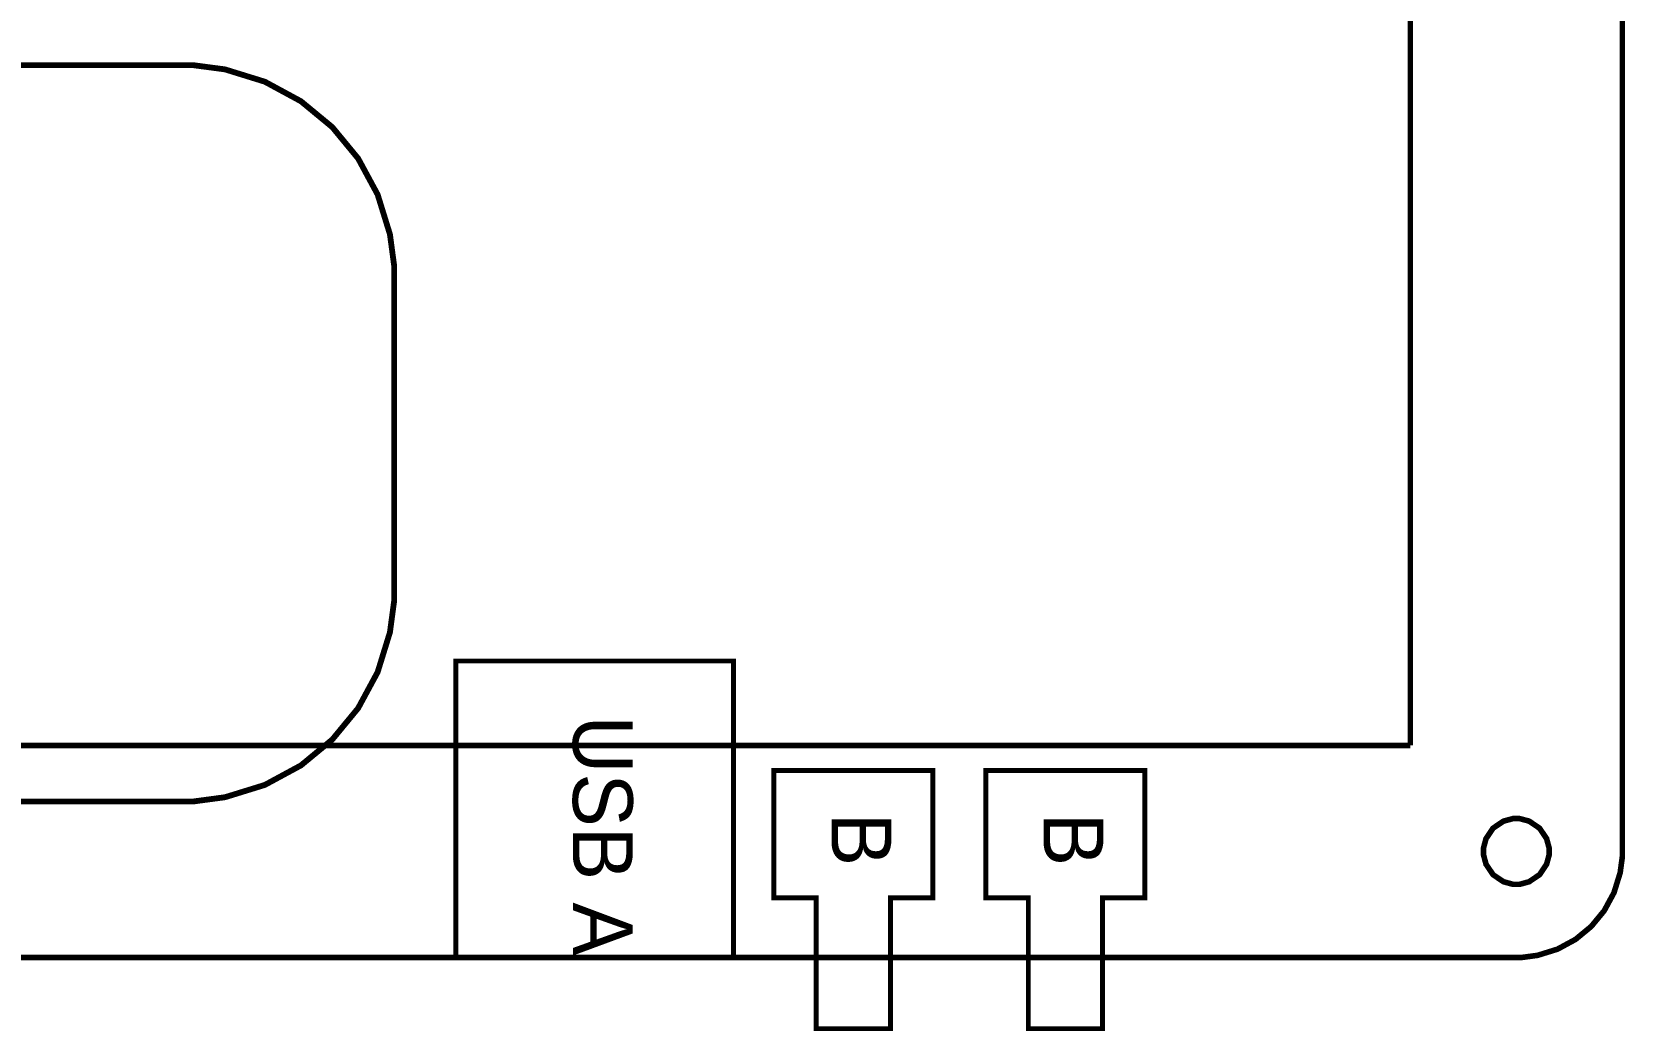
# Model space of a CAD drawing. Extents: x 0 to 4.73, y 0 to 4.02.
# Drawn here: x 1.776 to 4.735, y 0 to 1.855 of the extents above; entities that cross this region are included whole.
import ezdxf

# ---------------------------------------------------------------- set-up
doc = ezdxf.new("R2010")
doc.units = 0
doc.layers.get('0').update_dxf_attribs({"linetype": 'CONTINUOUS'})

msp = doc.modelspace()

# ---------------------------------------------------------------- linework, layer by layer
at = {"color": 0, "const_width": 0.010417}
for points in [[(4.7296, 3.48318), (4.7296, 0.333604)], [(4.33594, 3.28635), (4.33594, 0.530436)], [(4.33594, 0.530436), (0.398926, 0.530436)], [(4.53276, 0.136719), (4.54264, 0.136719), (4.57243, 0.140733), (4.60938, 0.152235), (4.64279, 0.170356), (4.67193, 0.19439), (4.69596, 0.223579), (4.71408, 0.256999), (4.72558, 0.293946), (4.7296, 0.323731), (4.7296, 0.333604)], [(4.53276, 0.136719), (0.20204, 0.136719)]]:
    msp.add_lwpolyline(points, dxfattribs=at)
at = {"color": 52, "const_width": 0.010825}
msp.add_lwpolyline([(0.688476, 1.7934), (2.05561, 1.7934), (2.07547, 1.7934), (2.1351, 1.78549), (2.2091, 1.76258), (2.27599, 1.72635), (2.33421, 1.67833), (2.38222, 1.62011), (2.4184, 1.55322), (2.44129, 1.47928), (2.44928, 1.4196), (2.44928, 1.39968), (2.44928, 0.819933), (2.44928, 0.800076), (2.44129, 0.740451), (2.4184, 0.66645), (2.38222, 0.599556), (2.33421, 0.541342), (2.27599, 0.493326), (2.2091, 0.45714), (2.1351, 0.434244), (2.07547, 0.426269), (2.05561, 0.426269), (0.688476, 0.426269)], dxfattribs=at)
at = {"color": 52, "const_width": 0.009}
for points in [[(3.07932, 0.687283), (3.07932, 0.136122), (2.56353, 0.136122), (2.56353, 0.687283), (3.07932, 0.687283)], [(3.44937, 0.483832), (3.15408, 0.483832), (3.15408, 0.247613), (3.23286, 0.247613), (3.23286, 0.004503), (3.37067, 0.004503), (3.37067, 0.247613), (3.44937, 0.247613), (3.44937, 0.483832)], [(3.8431, 0.483832), (3.54779, 0.483832), (3.54779, 0.247613), (3.62657, 0.247613), (3.62657, 0.004503), (3.76438, 0.004503), (3.76438, 0.247613), (3.8431, 0.247613), (3.8431, 0.483832)]]:
    msp.add_lwpolyline(points, close=True, dxfattribs=at)
at = {"color": 0, "const_width": 0.010417}
msp.add_lwpolyline([(4.59381, 0.333604), (4.59381, 0.339572), (4.58897, 0.357368), (4.5759, 0.37679), (4.55647, 0.389865), (4.53868, 0.39464), (4.53276, 0.39464), (4.52681, 0.39464), (4.509, 0.389865), (4.48958, 0.37679), (4.47651, 0.357368), (4.47174, 0.339572), (4.47174, 0.333604), (4.47174, 0.327692), (4.47651, 0.309842), (4.48958, 0.290419), (4.509, 0.277344), (4.52681, 0.272515), (4.53276, 0.272515), (4.53868, 0.272515), (4.55647, 0.277344), (4.5759, 0.290419), (4.58897, 0.309842), (4.59381, 0.327692), (4.59381, 0.333604)], close=True, dxfattribs=at)

# ---------------------------------------------------------------- texts
at = {"color": 0}
for s, p in [('USB A', (2.78099, 0.585818)), ('B', (3.26125, 0.405349)), ('B', (3.65494, 0.405349))]:
    msp.add_text(s, height=0.111111, rotation=270, dxfattribs=at).set_placement(p)

doc.saveas('drawing.dxf')
